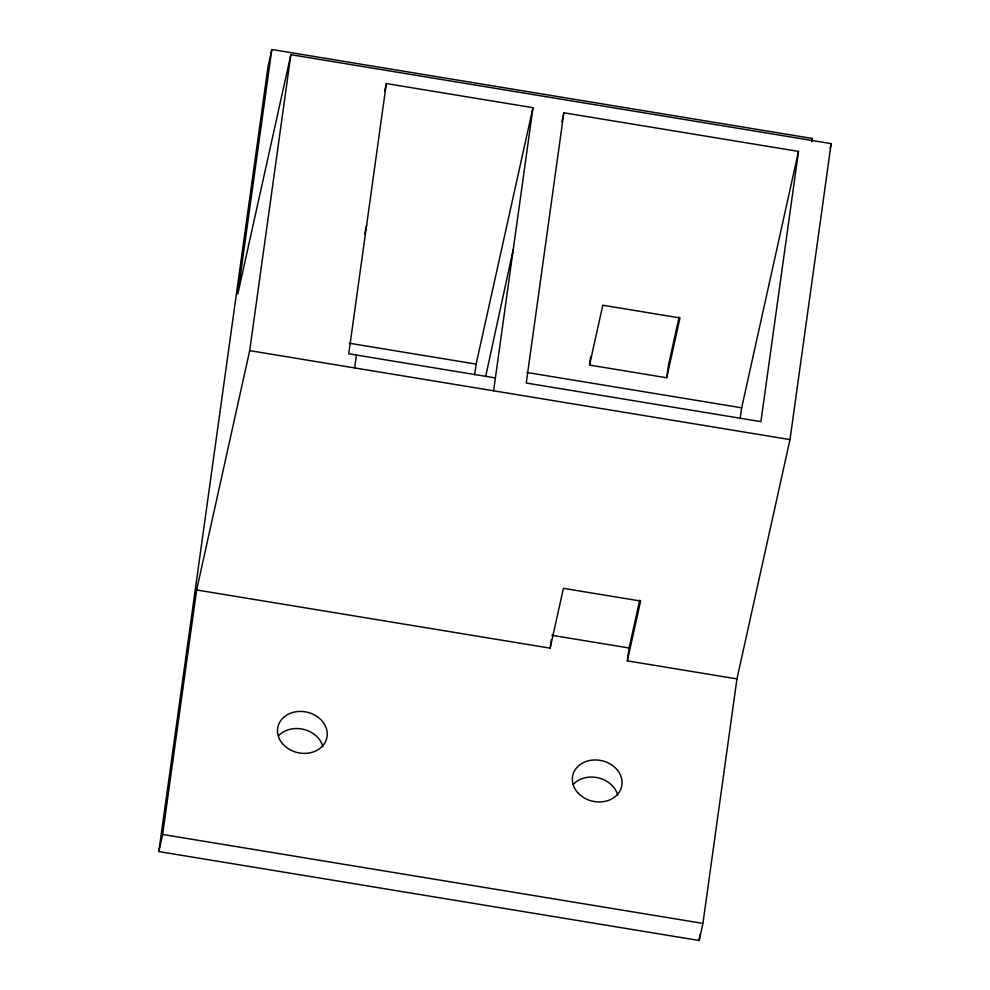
<?xml version="1.0" encoding="UTF-8"?>
<svg xmlns="http://www.w3.org/2000/svg" width="990" height="990" viewBox="0 0 990 990"><rect width="100%" height="100%" fill="white"/><g stroke="black" fill="none" stroke-linecap="round" stroke-linejoin="round"><path stroke-width="1.49" d="M271.817 49.5L237.81 293.993L290.862 54.685L831.167 143.624L789.995 439.597L736.944 678.905L702.925 923.41L699.138 940.5L158.833 851.561L268.03 66.59L271.817 49.5L812.122 138.439L811.701 141.496M158.833 851.561L162.62 834.459L196.639 589.966L249.69 350.646L290.862 54.685M493.602 390.803L532.979 107.7L386.323 83.556L348.74 353.789L495.384 377.933M354.668 367.933L356.45 355.064M474.643 374.814L476.141 364.11L532.979 107.7M563.855 112.786L526.259 383.019L760.914 421.641L798.497 151.408L563.855 112.786L561.85 121.832M196.639 589.966L550.143 648.165L551.343 639.577M589.533 365.062L602.799 305.229L679.982 317.939L666.716 377.772L589.533 365.062L590.721 356.487M736.944 678.905L627.338 660.862L629.12 648.005L639.738 600.138M666.716 377.772L668.51 364.902L679.115 317.035M740.173 418.51L741.659 407.818L798.497 151.408M699.138 940.5L699.992 934.374M364.667 234.172L366.634 225.114M485.756 376.113L513.29 249.245M384.664 91.08L386.323 83.556M550.143 648.165L563.409 588.332L640.592 601.041L627.338 660.862M811.491 141.298L812.122 138.439M830.165 148.141L831.167 143.624M349.284 343.233L476.141 364.11M526.816 372.45L741.659 407.818M249.69 350.646L789.995 439.597M551.937 635.295L629.12 648.005M162.62 834.459L702.925 923.41M278.611 735.694A25.047 20.765 12.5 0 1 303.843 729.42A25.047 20.765 12.5 0 1 322.876 746.745M573.457 784.229A25.047 20.765 12.5 0 1 598.69 777.954A25.047 20.765 12.5 0 1 617.723 795.292M577.715 792.644A25.047 20.765 12.5 0 0 620.322 790.206A25.047 20.765 12.5 0 0 593.579 760.011A25.047 20.765 12.5 0 0 577.715 792.644M282.868 744.096A25.047 20.765 12.5 0 0 325.475 741.671A25.047 20.765 12.5 0 0 298.733 711.476A25.047 20.765 12.5 0 0 282.868 744.096"/></g></svg>
